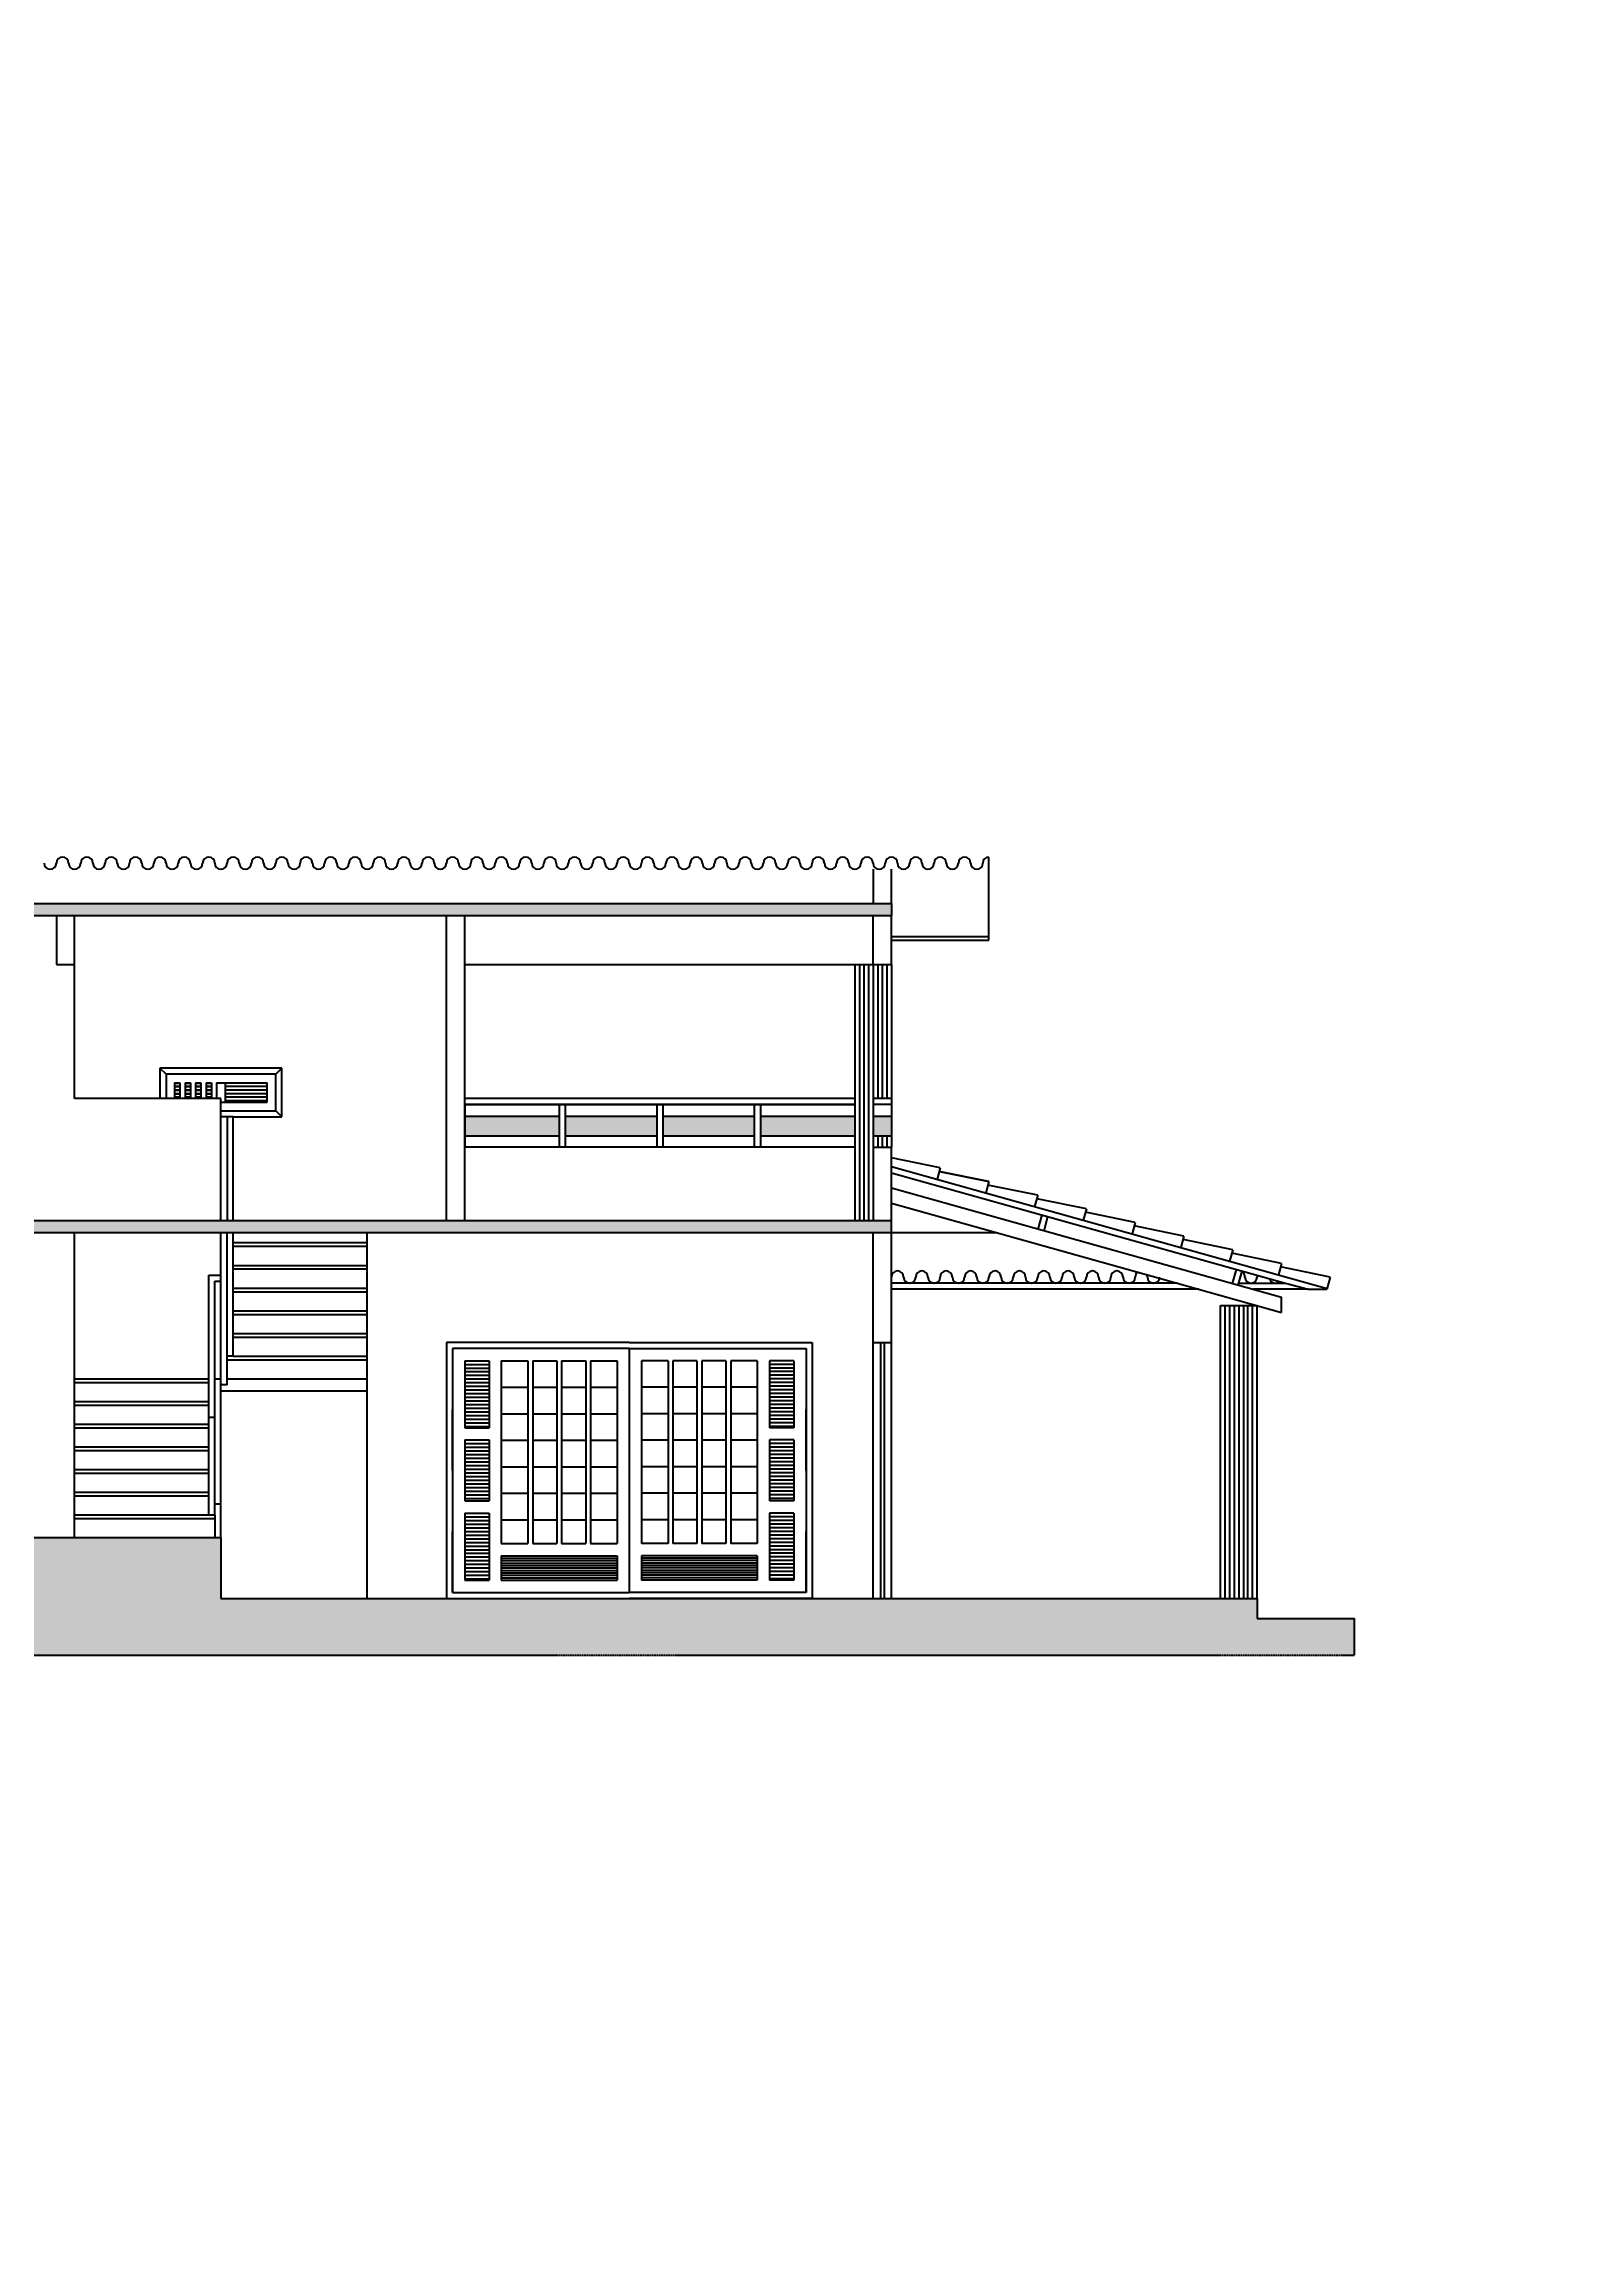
# Model space of a CAD drawing. Header units: millimetres. Extents: x -30673 to 129244, y -37020 to 10380.
# Drawn here: x 60510 to 73074, y -30321 to -12213 of the extents above; entities that cross this region are included whole.
import ezdxf

# ---------------------------------------------------------------- set-up
doc = ezdxf.new("R2010")
doc.units = ezdxf.units.MM
doc.header["$LTSCALE"] = 0.1
doc.header["$PDMODE"] = 35
doc.linetypes.add('ACAD_ISO02W100', pattern=[15, 12, -3])
doc.linetypes.add('ACAD_ISO03W100', pattern=[30, 12, -18])
doc.layers.get('0').update_dxf_attribs({"linetype": 'ACAD_ISO03W100'})
for name, color, linetype in [('detalhes', 1, 'Continuous'), ('elementos cortados', 6, 'Continuous'), ('elementos vistos', 231, 'Continuous'), ('grade', 8, 'Continuous'), ('pilar', 5, 'Continuous'), ('porta e janela cortada', 106, 'Continuous'), ('porta e janela vista', 3, 'Continuous'), ('projeção', 7, 'ACAD_ISO02W100'), ('telhado visto', 11, 'Continuous')]:
    doc.layers.add(name, color=color, linetype=linetype)
doc.layers.get('0').off()
doc.styles.get("Standard").update_dxf_attribs({"font": 'verdana.ttf', "height": 0.15})
doc.dimstyles.new('Copy(2) of ISO-25', dxfattribs={"dimtxt": 0.02, "dimasz": 0.15, "dimexe": 0.2, "dimexo": 0.4, "dimgap": 0.09, "dimtad": 1, "dimtxsty": 'Standard', "dimblk": 'SMALL', "dimcen": 2, "dimse1": 1, "dimse2": 1, "dimclrd": 1, "dimclre": 1, "dimclrt": 30, "dimazin": 0, "dimtfac": 1, "dimtmove": 0, "dimatfit": 2, "dimldrblk": 'OPEN30', "dimfxl": 1, "dimlwd": -1, "dimarcsym": 0})

# ---------------------------------------------------------------- blocks, each defined once
blk = doc.blocks.new('_Small')
at = {"color": 0, "linetype": 'ByBlock', "lineweight": -2}
blk.add_circle((0, 0), 0.25, dxfattribs=at)
blk = doc.blocks.new('*D59')
at = {"layer": 'Defpoints', "color": 0, "ltscale": 0.1, "transparency": 16777216}
for p in [(87195, 5130), (86946, 2780), (87345, 2780), (1655, -24107), (-1345, -24870), (1655, -24870)]:
    blk.add_point(p, dxfattribs=at)
at = {"layer": 'detalhes', "color": 1, "ltscale": 0.1, "transparency": 16777216}
for p, q in [((86946, 5130), (86946, 2780)), ((-1345, -24107), (1655, -24107))]:
    blk.add_line(p, q, dxfattribs=at)
at = {"layer": 'detalhes', "color": 1, "ltscale": 0.1, "transparency": 16777216, "xscale": 0.15, "yscale": 0.15, "zscale": 0.15}
for p, rotation in [((86946, 5130), 90), ((86946, 2780), 270), ((-1345, -24107), 180)]:
    blk.add_blockref('_Small', p, dxfattribs=dict(at, rotation=rotation))
blk.add_blockref('_Small', (1655, -24107), dxfattribs=at)
at = {"layer": 'detalhes', "color": 30, "ltscale": 0.1, "transparency": 16777216, "insert": (86946, 3955), "char_height": 0.15, "attachment_point": 5, "rotation": 90}
blk.add_mtext('2350', dxfattribs=at)
at = {"layer": 'detalhes', "color": 30, "ltscale": 0.1, "transparency": 16777216, "insert": (155, -24107), "char_height": 0.15, "attachment_point": 5}
blk.add_mtext('3000', dxfattribs=at)
blk = doc.blocks.new('_Open30')
at = {"color": 0, "linetype": 'ByBlock', "lineweight": -2}
for p, q in [((-1, 0), (0, 0)), ((0, 0), (-1, 0)), ((0, 0), (-1, 0))]:
    blk.add_line(p, q, dxfattribs=at)
blk = doc.blocks.new('*D60')
at = {"layer": 'Defpoints', "color": 0, "ltscale": 0.1, "transparency": 16777216}
for p in [(90345, 5893), (87345, 5130), (90345, 5130), (-1495, -27370), (5, -27420), (5, -27680)]:
    blk.add_point(p, dxfattribs=at)
at = {"layer": 'detalhes', "color": 1, "ltscale": 0.1, "transparency": 16777216}
blk.add_line((87345, 5893), (90345, 5893), dxfattribs=at)
at = {"layer": 'porta e janela cortada', "color": 1, "ltscale": 0.1, "transparency": 16777216}
blk.add_line((-1495, -27680), (5, -27680), dxfattribs=at)
at = {"layer": 'detalhes', "color": 1, "ltscale": 0.1, "transparency": 16777216, "xscale": 0.15, "yscale": 0.15, "zscale": 0.15, "rotation": 180}
blk.add_blockref('_Small', (87345, 5893), dxfattribs=at)
at = {"layer": 'detalhes', "color": 1, "ltscale": 0.1, "transparency": 16777216, "xscale": 0.15, "yscale": 0.15, "zscale": 0.15}
blk.add_blockref('_Small', (90345, 5893), dxfattribs=at)
at = {"layer": 'porta e janela cortada', "color": 1, "ltscale": 0.1, "transparency": 16777216, "xscale": 0.15, "yscale": 0.15, "zscale": 0.15, "rotation": 180}
blk.add_blockref('_Small', (-1495, -27680), dxfattribs=at)
at = {"layer": 'porta e janela cortada', "color": 1, "ltscale": 0.1, "transparency": 16777216, "xscale": 0.15, "yscale": 0.15, "zscale": 0.15}
blk.add_blockref('_Small', (5, -27680), dxfattribs=at)
at = {"layer": 'detalhes', "color": 30, "ltscale": 0.1, "transparency": 16777216, "insert": (88845, 5893), "char_height": 0.15, "attachment_point": 5}
blk.add_mtext('3000', dxfattribs=at)
at = {"layer": 'porta e janela cortada', "color": 30, "ltscale": 0.1, "transparency": 16777216, "insert": (-745, -27680), "char_height": 0.15, "attachment_point": 5}
blk.add_mtext('1500', dxfattribs=at)
blk = doc.blocks.new('*D61')
at = {"layer": 'Defpoints', "color": 0, "ltscale": 0.1, "transparency": 16777216}
for p in [(87195, 2630), (88695, 2580), (88695, 2320), (1655, -27135), (155, -27370), (1655, -27370)]:
    blk.add_point(p, dxfattribs=at)
at = {"layer": 'porta e janela cortada', "color": 1, "ltscale": 0.1, "transparency": 16777216}
for p, q in [((87195, 2320), (88695, 2320)), ((155, -27135), (1655, -27135))]:
    blk.add_line(p, q, dxfattribs=at)
at = {"layer": 'porta e janela cortada', "color": 1, "ltscale": 0.1, "transparency": 16777216, "xscale": 0.15, "yscale": 0.15, "zscale": 0.15, "rotation": 180}
for p in [(87195, 2320), (155, -27135)]:
    blk.add_blockref('_Small', p, dxfattribs=at)
at = {"layer": 'porta e janela cortada', "color": 1, "ltscale": 0.1, "transparency": 16777216, "xscale": 0.15, "yscale": 0.15, "zscale": 0.15}
for p in [(88695, 2320), (1655, -27135)]:
    blk.add_blockref('_Small', p, dxfattribs=at)
at = {"layer": 'porta e janela cortada', "color": 30, "ltscale": 0.1, "transparency": 16777216, "char_height": 0.15, "attachment_point": 5}
for insert in [(87945, 2320), (905, -27135)]:
    blk.add_mtext('1500', dxfattribs=dict(at, insert=insert))
blk = doc.blocks.new('*D62')
at = {"layer": 'Defpoints', "color": 0, "ltscale": 0.1, "transparency": 16777216}
for p in [(90345, 2865), (88845, 2630), (90345, 2630), (-1345, -29020), (1655, -29020), (1655, -29291)]:
    blk.add_point(p, dxfattribs=at)
at = {"layer": 'porta e janela cortada', "color": 1, "ltscale": 0.1, "transparency": 16777216}
for p, q in [((88845, 2865), (90345, 2865)), ((-1345, -29291), (1655, -29291))]:
    blk.add_line(p, q, dxfattribs=at)
at = {"layer": 'porta e janela cortada', "color": 1, "ltscale": 0.1, "transparency": 16777216, "xscale": 0.15, "yscale": 0.15, "zscale": 0.15, "rotation": 180}
for p in [(88845, 2865), (-1345, -29291)]:
    blk.add_blockref('_Small', p, dxfattribs=at)
at = {"layer": 'porta e janela cortada', "color": 1, "ltscale": 0.1, "transparency": 16777216, "xscale": 0.15, "yscale": 0.15, "zscale": 0.15}
for p in [(90345, 2865), (1655, -29291)]:
    blk.add_blockref('_Small', p, dxfattribs=at)
at = {"layer": 'porta e janela cortada', "color": 30, "ltscale": 0.1, "transparency": 16777216, "char_height": 0.15, "attachment_point": 5}
for s, insert in [('1500', (89595, 2865)), ('3000', (155, -29291))]:
    blk.add_mtext(s, dxfattribs=dict(at, insert=insert))
blk = doc.blocks.new('*D63')
at = {"layer": 'Defpoints', "color": 0, "ltscale": 0.1, "transparency": 16777216}
for p in [(87345, 980), (90345, 980), (90345, 709), (-1345, -29020), (-932, -30320), (1055, -30320)]:
    blk.add_point(p, dxfattribs=at)
at = {"layer": 'porta e janela cortada', "color": 1, "ltscale": 0.1, "transparency": 16777216}
for p, q in [((87345, 709), (90345, 709)), ((-932, -29020), (-932, -30320))]:
    blk.add_line(p, q, dxfattribs=at)
at = {"layer": 'porta e janela cortada', "color": 1, "ltscale": 0.1, "transparency": 16777216, "xscale": 0.15, "yscale": 0.15, "zscale": 0.15}
for p, rotation in [((87345, 709), 180), ((-932, -29020), 90), ((-932, -30320), 270)]:
    blk.add_blockref('_Small', p, dxfattribs=dict(at, rotation=rotation))
blk.add_blockref('_Small', (90345, 709), dxfattribs=at)
at = {"layer": 'porta e janela cortada', "color": 30, "ltscale": 0.1, "transparency": 16777216, "insert": (88845, 709), "char_height": 0.15, "attachment_point": 5}
blk.add_mtext('3000', dxfattribs=at)
at = {"layer": 'porta e janela cortada', "color": 30, "ltscale": 0.1, "transparency": 16777216, "insert": (-933, -29670), "char_height": 0.15, "attachment_point": 5, "rotation": 90}
blk.add_mtext('1300', dxfattribs=at)
blk = doc.blocks.new('*D64')
at = {"layer": 'Defpoints', "color": 0, "ltscale": 0.1, "transparency": 16777216}
for p in [(87345, 980), (87758, -320), (89745, -320), (-1495, -24870), (-1744, -27220), (-1345, -27220)]:
    blk.add_point(p, dxfattribs=at)
at = {"layer": 'detalhes', "color": 1, "ltscale": 0.1, "transparency": 16777216}
blk.add_line((-1744, -24870), (-1744, -27220), dxfattribs=at)
at = {"layer": 'porta e janela cortada', "color": 1, "ltscale": 0.1, "transparency": 16777216}
blk.add_line((87758, 980), (87758, -320), dxfattribs=at)
at = {"layer": 'detalhes', "color": 1, "ltscale": 0.1, "transparency": 16777216, "xscale": 0.15, "yscale": 0.15, "zscale": 0.15}
for p, rotation in [((-1744, -24870), 90), ((-1744, -27220), 270)]:
    blk.add_blockref('_Small', p, dxfattribs=dict(at, rotation=rotation))
at = {"layer": 'porta e janela cortada', "color": 1, "ltscale": 0.1, "transparency": 16777216, "xscale": 0.15, "yscale": 0.15, "zscale": 0.15}
for p, rotation in [((87758, 980), 90), ((87758, -320), 270)]:
    blk.add_blockref('_Small', p, dxfattribs=dict(at, rotation=rotation))
at = {"layer": 'detalhes', "color": 30, "ltscale": 0.1, "transparency": 16777216, "insert": (-1744, -26045), "char_height": 0.15, "attachment_point": 5, "rotation": 90}
blk.add_mtext('2350', dxfattribs=at)
at = {"layer": 'porta e janela cortada', "color": 30, "ltscale": 0.1, "transparency": 16777216, "insert": (87758, 330), "char_height": 0.15, "attachment_point": 5, "rotation": 90}
blk.add_mtext('1300', dxfattribs=at)

msp = doc.modelspace()

# ---------------------------------------------------------------- hatches: boundary and pattern name
at = {"layer": 'elementos cortados', "ltscale": 0.1}
h = msp.add_hatch(dxfattribs=at)
h.set_pattern_fill('AR-CONC', color=256, style=0)
h.set_pattern_definition([(50, (120495.88, -949158.96), (182.18467, -15.939086), [19.05, -209.55]), (355, (120495.88, -949158.96), (-35.242826, 191.056643), [15.24, -167.64]), (100.451, (120511.07, -949160.28), (146.9425, 175.116688), [16.19, -178.09]), (46.1842, (120495.88, -949108.16), (271.07904, -42.04233), [28.575, -314.325]), (96.6356, (120518.47, -949111.66), (237.404234, 247.425556), [24.285, -267.135]), (351.184, (120495.88, -949108.16), (237.40461, 247.42512), [22.86, -251.46]), (21, (120521.28, -949120.86), (151.61488, -102.265519), [19.05, -209.55]), (326, (120521.28, -949120.86), (61.80203, 184.187966), [15.24, -167.64]), (71.4514, (120533.92, -949129.38), (213.41649, 81.922858), [16.19, -178.09]), (37.5, (120495.885, -949158.955), (3.0886033, 84.555039), [0, -165.608, 0, -170.18, 0, -168.275]), (7.5, (120495.885, -949158.955), (66.8196625, 100.180575), [0, -97.028, 0, -161.798, 0, -64.135]), (327.5, (120439.24, -949158.955), (135.590595, -5.728744), [0, -63.5, 0, -198.12, 0, -262.89]), (317.5, (120413.84, -949158.96), (148.129181, 25.426491), [0, -82.55, 0, -131.572, 0, -186.69])])
h.paths.add_polyline_path([(67460.073, -19261.41), (60010.073, -19261.41), (60010.073, -19361.41), (67460.073, -19361.41)])
h.paths.add_polyline_path([(67460.073, -21861.41), (53710.073, -21861.41), (53710.073, -21961.41), (67460.073, -21961.41)])
at = {"layer": 'grade', "ltscale": 0.1}
h = msp.add_hatch(dxfattribs=at)
h.set_pattern_fill('CROSS', color=256, scale=5, style=0)
h.set_pattern_definition([(0, (120495.885, -949058.955), (31.75, 31.75), [15.875, -47.625]), (90, (120503.822, -949066.893), (-31.75, 31.75), [15.875, -47.625])])
h.paths.add_polyline_path([(64735.073, -21006.41), (63960.073, -21006.41), (63960.073, -21166.41), (64735.073, -21166.41)])
h.paths.add_polyline_path([(65535.073, -21006.41), (64785.073, -21006.41), (64785.073, -21166.41), (65535.073, -21166.41)])
h.paths.add_polyline_path([(66335.073, -21006.41), (65585.073, -21006.41), (65585.073, -21166.41), (66335.073, -21166.41)])
h.paths.add_polyline_path([(67160.073, -21006.41), (66385.073, -21006.41), (66385.073, -21166.41), (67160.073, -21166.41)])
h.paths.add_polyline_path([(67460.073, -21006.41), (67310.073, -21006.41), (67310.073, -21166.41), (67460.073, -21166.41)])
at = {"layer": 'projeção', "ltscale": 0.1}
h = msp.add_hatch(dxfattribs=at)
h.set_pattern_fill('EARTH', color=256, scale=50, angle=45, style=0)
h.set_pattern_definition([(45, (120495.9, -949158.96), (3e-14, 449.01281), [317.5, -317.5]), (45, (120411.7, -949074.77), (3e-14, 449.01281), [317.5, -317.5]), (45, (120327.5, -948990.58), (3e-14, 449.01281), [317.5, -317.5]), (135, (120327.5, -948934.45), (-449.01281, 3e-14), [317.5, -317.5]), (135, (120411.7, -948850.26), (-449.01281, 3e-14), [317.5, -317.5]), (135, (120495.9, -948766.07), (-449.01281, 3e-14), [317.5, -317.5])])
h.paths.add_polyline_path([(61960.073, -24461.41), (53710.073, -24461.41), (53710.073, -24627.41), (50152.673, -24627.41), (50152.673, -25427.41), (71260.073, -25427.41), (71260.073, -25125.41), (70460.073, -25125.41), (70460.073, -24961.41), (61960.073, -24961.41)])

# ---------------------------------------------------------------- linework, layer by layer
at = {"layer": 'detalhes', "ltscale": 0.1}
for p, q in [((62060.073, -21011.41), (62010.073, -21011.41)), ((62010.073, -21011.41), (62010.073, -21861.41)), ((62060.073, -21861.41), (62060.073, -21011.41)), ((62010.073, -22973.41), (62010.073, -21961.41)), ((62060.073, -22973.41), (62060.073, -21961.41)), ((61860.073, -23159.41), (61860.073, -22309.41)), ((61860.073, -22309.41), (61960.073, -22309.41)), ((61910.073, -23159.41), (61910.073, -22359.41)), ((61910.073, -22359.41), (61960.073, -22359.41)), ((62060.073, -22973.41), (62010.073, -22973.41)), ((61860.073, -24275.41), (61860.073, -23159.41)), ((61910.073, -24275.41), (61910.073, -23159.41)), ((61860.073, -23475.41), (61910.073, -23475.41)), ((61860.073, -24275.41), (61910.073, -24275.41))]:
    msp.add_line(p, q, dxfattribs=at)
at = {"layer": 'elementos cortados', "ltscale": 0.1}
for p, q in [((61010.073, -18931.41), (61010.073, -18931.41)), ((61810.073, -18931.41), (61810.073, -18931.41)), ((62610.073, -18931.41), (62610.073, -18931.41)), ((63410.073, -18931.41), (63410.073, -18931.41)), ((64210.073, -18931.41), (64210.073, -18931.41)), ((65010.073, -18931.41), (65010.073, -18931.41)), ((65810.073, -18931.41), (65810.073, -18931.41)), ((66610.073, -18931.41), (66610.073, -18931.41)), ((67310.073, -18981.41), (67310.073, -19261.41)), ((67410.073, -18931.41), (67410.073, -18931.41)), ((67460.073, -19261.41), (67460.073, -18981.41)), ((68210.073, -18931.41), (68210.073, -18931.41)), ((68260.073, -19561.41), (68260.073, -18881.41)), ((60010.073, -19261.41), (67460.073, -19261.41)), ((60010.073, -19361.41), (67460.073, -19361.41)), ((63810.073, -21861.41), (63810.073, -19361.41)), ((63960.073, -21861.41), (63960.073, -19361.41)), ((67310.073, -19761.41), (67310.073, -19361.41)), ((67460.073, -19261.41), (67460.073, -19361.41)), ((67460.073, -19761.41), (67460.073, -19361.41)), ((67460.073, -19531.41), (68260.073, -19531.41)), ((67460.073, -19561.41), (68260.073, -19561.41)), ((63960.073, -19761.41), (67460.073, -19761.41)), ((67310.073, -21261.41), (67310.073, -21861.41)), ((67310.073, -21261.41), (67460.073, -21261.41)), ((67460.073, -24961.41), (67460.073, -21261.41)), ((67460.073, -21418.257), (67460.073, -21348.257)), ((67860.073, -21430.257), (67460.073, -21348.257)), ((67460.073, -21418.257), (71034.108, -22418.986)), ((67460.073, -21470.18), (70692.428, -22375.239)), ((67860.073, -21430.257), (67834.108, -21522.986)), ((68260.073, -21542.257), (67852.129, -21458.628)), ((67852.129, -21458.628), (68260.073, -21542.257)), ((68260.073, -21542.257), (68234.108, -21634.986)), ((68260.073, -21542.257), (68260.073, -21542.257)), ((67460.073, -21594.795), (70660.073, -22490.795)), ((67460.073, -21719.41), (69802.93, -22375.41)), ((68660.073, -21654.257), (68252.129, -21570.628)), ((68660.073, -21654.257), (68634.108, -21746.986)), ((69060.073, -21766.257), (68652.129, -21682.628)), ((53710.073, -21861.41), (67460.073, -21861.41)), ((67460.073, -21961.41), (67460.073, -21861.41)), ((68663.857, -21931.854), (68696.213, -21816.299)), ((68712.005, -21945.336), (68744.361, -21829.78)), ((69060.073, -21766.257), (69034.108, -21858.986)), ((69460.073, -21878.257), (69052.129, -21794.628)), ((69460.073, -21878.257), (69434.108, -21970.986)), ((69860.073, -21990.257), (69452.129, -21906.628)), ((53710.073, -21961.41), (67460.073, -21961.41)), ((67310.073, -24961.41), (67310.073, -21961.41)), ((67460.073, -24959.41), (67460.073, -21961.41)), ((67460.073, -21961.41), (68324.359, -21961.41)), ((69860.073, -21990.257), (69834.108, -22082.986)), ((70260.073, -22102.257), (69852.129, -22018.628)), ((70260.073, -22102.257), (70234.108, -22194.986)), ((70660.073, -22214.257), (70252.129, -22130.628)), ((70257.411, -22378.049), (70289.766, -22262.494)), ((70660.073, -22214.257), (70634.108, -22306.986)), ((71060.073, -22326.257), (70652.129, -22242.628)), ((67460.073, -22325.41), (67460.073, -22275.41)), ((67460.073, -22375.41), (67460.073, -22325.41)), ((69802.93, -22375.41), (67460.073, -22375.41)), ((69981.501, -22425.41), (67460.073, -22425.41)), ((67660.073, -22325.41), (67660.073, -22325.41)), ((68460.073, -22325.41), (68460.073, -22325.41)), ((69260.073, -22325.41), (69260.073, -22325.41)), ((69802.93, -22375.41), (70660.073, -22615.41)), ((70060.073, -22325.41), (70060.073, -22325.41)), ((70305.559, -22391.531), (70337.915, -22275.975)), ((70310.073, -22375.41), (70693.062, -22375.41)), ((70878.478, -22425.41), (70426.556, -22425.41)), ((70692.428, -22375.239), (70878.478, -22425.41)), ((70878.478, -22425.41), (71032.31, -22425.41)), ((71060.073, -22326.257), (71032.31, -22425.41)), ((70660.073, -22615.41), (70660.073, -22490.795)), ((67310.073, -22861.41), (67460.073, -22861.41)), ((62010.073, -23209.41), (61960.073, -23209.41)), ((53710.073, -24461.41), (61960.073, -24461.41)), ((61960.073, -24461.41), (61960.073, -24961.41)), ((61960.073, -24961.41), (70460.073, -24961.41)), ((70460.073, -24961.41), (70460.073, -25125.41)), ((70460.073, -25125.41), (71260.073, -25125.41)), ((71260.073, -25427.41), (71260.073, -25125.41))]:
    msp.add_line(p, q, dxfattribs=at)
for centre, start, end in [((60560.073, -18931.41), 180, 0), ((60660.073, -18931.41), 0, 180), ((60760.073, -18931.41), 180, 0), ((60860.073, -18931.41), 0, 180), ((60960.073, -18931.41), 180, 0), ((61060.073, -18931.41), 0, 180), ((61160.073, -18931.41), 180, 0), ((61260.073, -18931.41), 0, 180), ((61360.073, -18931.41), 180, 0), ((61460.073, -18931.41), 0, 180), ((61560.073, -18931.41), 180, 0), ((61660.073, -18931.41), 0, 180), ((61760.073, -18931.41), 180, 0), ((61860.073, -18931.41), 0, 180), ((61960.073, -18931.41), 180, 0), ((62060.073, -18931.41), 0, 180), ((62160.073, -18931.41), 180, 0), ((62260.073, -18931.41), 0, 180), ((62360.073, -18931.41), 180, 0), ((62460.073, -18931.41), 0, 180), ((62560.073, -18931.41), 180, 0), ((62660.073, -18931.41), 0, 180), ((62760.073, -18931.41), 180, 0), ((62860.073, -18931.41), 0, 180), ((62960.073, -18931.41), 180, 0), ((63060.073, -18931.41), 0, 180), ((63160.073, -18931.41), 180, 0), ((63260.073, -18931.41), 0, 180), ((63360.073, -18931.41), 180, 0), ((63460.073, -18931.41), 0, 180), ((63560.073, -18931.41), 180, 0), ((63660.073, -18931.41), 0, 180), ((63760.073, -18931.41), 180, 0), ((63860.073, -18931.41), 0, 180), ((63960.073, -18931.41), 180, 0), ((64060.073, -18931.41), 0, 180), ((64160.073, -18931.41), 180, 0), ((64260.073, -18931.41), 0, 180), ((64360.073, -18931.41), 180, 0), ((64460.073, -18931.41), 0, 180), ((64560.073, -18931.41), 180, 0), ((64660.073, -18931.41), 0, 180), ((64760.073, -18931.41), 180, 0), ((64860.073, -18931.41), 0, 180), ((64960.073, -18931.41), 180, 0), ((65060.073, -18931.41), 0, 180), ((65160.073, -18931.41), 180, 0), ((65260.073, -18931.41), 0, 180), ((65360.073, -18931.41), 180, 0), ((65460.073, -18931.41), 0, 180), ((65560.073, -18931.41), 180, 0), ((65660.073, -18931.41), 0, 180), ((65760.073, -18931.41), 180, 0), ((65860.073, -18931.41), 0, 180), ((65960.073, -18931.41), 180, 0), ((66060.073, -18931.41), 0, 180), ((66160.073, -18931.41), 180, 0), ((66260.073, -18931.41), 0, 180), ((66360.073, -18931.41), 180, 0), ((66460.073, -18931.41), 0, 180), ((66560.073, -18931.41), 180, 0), ((66660.073, -18931.41), 0, 180), ((66760.073, -18931.41), 180, 0), ((66860.073, -18931.41), 0, 180), ((66960.073, -18931.41), 180, 0), ((67060.073, -18931.41), 0, 180), ((67160.073, -18931.41), 180, 0), ((67260.073, -18931.41), 0, 180), ((67360.073, -18931.41), 180, 0), ((67460.073, -18931.41), 0, 180), ((67560.073, -18931.41), 180, 0), ((67660.073, -18931.41), 0, 180), ((67760.073, -18931.41), 180, 0), ((67860.073, -18931.41), 0, 180), ((67960.073, -18931.41), 180, 0), ((68060.073, -18931.41), 0, 180), ((68160.073, -18931.41), 180, 0), ((68260.073, -18931.41), 90, 180), ((67510.073, -22325.41), 0, 180), ((67610.073, -22325.41), 180, 0), ((67710.073, -22325.41), 0, 180), ((67810.073, -22325.41), 180, 0), ((67910.073, -22325.41), 0, 180), ((68010.073, -22325.41), 180, 0), ((68110.073, -22325.41), 0, 180), ((68210.073, -22325.41), 180, 0), ((68310.073, -22325.41), 0, 180), ((68410.073, -22325.41), 180, 0), ((68510.073, -22325.41), 0, 180), ((68610.073, -22325.41), 180, 0), ((68710.073, -22325.41), 0, 180), ((68810.073, -22325.41), 180, 0), ((68910.073, -22325.41), 0, 180), ((69010.073, -22325.41), 180, 0), ((69110.073, -22325.41), 0, 180), ((69210.073, -22325.41), 180, 0), ((69310.073, -22325.41), 0, 180), ((69410.073, -22325.41), 180, 0), ((69510.073, -22325.41), 126.3115324, 180), ((69510.073, -22325.41), 0, 22.4039747), ((69610.073, -22325.41), 180, 0), ((70310.073, -22325.41), 0, 58.7155071), ((70410.073, -22325.41), 180, 0), ((70510.073, -22325.41), 162.9998045, 180), ((70610.073, -22325.41), 195.3927399, 313.3227672)]:
    msp.add_arc(centre, 50, start, end, dxfattribs=at)
at = {"layer": 'elementos vistos', "ltscale": 0.1}
for p, q in [((60610.073, -19361.41), (60610.073, -19761.41)), ((60760.073, -20861.41), (60760.073, -19361.41)), ((60610.073, -19761.41), (60760.073, -19761.41)), ((61960.073, -20861.41), (60760.073, -20861.41)), ((61960.073, -21861.41), (61960.073, -20861.41)), ((60760.073, -24461.41), (60760.073, -21961.41)), ((61960.073, -24461.41), (61960.073, -21961.41)), ((62010.073, -23209.41), (62010.073, -21961.41)), ((62060.073, -22043.41), (63160.073, -22043.41)), ((62060.073, -22073.41), (63160.073, -22073.41)), ((63160.073, -24961.41), (63160.073, -21961.41)), ((62060.073, -22229.41), (63160.073, -22229.41)), ((62060.073, -22259.41), (63160.073, -22259.41)), ((62060.073, -22415.41), (63160.073, -22415.41)), ((62060.073, -22445.41), (63160.073, -22445.41)), ((62060.073, -22601.41), (63160.073, -22601.41)), ((62060.073, -22631.41), (63160.073, -22631.41)), ((62060.073, -22787.41), (63160.073, -22787.41)), ((62060.073, -22817.41), (63160.073, -22817.41)), ((62060.073, -22973.41), (63160.073, -22973.41)), ((60760.073, -23159.41), (61860.073, -23159.41)), ((61910.073, -23159.41), (61960.073, -23159.41)), ((62010.073, -23003.41), (63160.073, -23003.41)), ((62010.073, -23159.41), (63160.073, -23159.41)), ((60760.073, -23189.41), (61860.073, -23189.41)), ((60760.073, -23345.41), (61860.073, -23345.41)), ((61960.073, -23259.41), (63160.073, -23259.41)), ((60760.073, -23375.41), (61860.073, -23375.41)), ((60760.073, -23531.41), (61860.073, -23531.41)), ((60760.073, -23561.41), (61860.073, -23561.41)), ((60760.073, -23717.41), (61860.073, -23717.41)), ((60760.073, -23747.41), (61860.073, -23747.41)), ((60760.073, -23903.41), (61860.073, -23903.41)), ((60760.073, -23933.41), (61860.073, -23933.41)), ((60760.073, -24089.41), (61860.073, -24089.41)), ((60760.073, -24119.41), (61860.073, -24119.41)), ((61910.073, -24184.281), (61960.073, -24184.281)), ((60760.073, -24275.41), (61860.073, -24275.41)), ((60760.073, -24305.41), (61910.073, -24305.41)), ((61910.073, -24275.41), (61910.073, -24461.41))]:
    msp.add_line(p, q, dxfattribs=at)
at = {"layer": 'grade', "ltscale": 0.1}
for p, q in [((67160.073, -20861.41), (63960.073, -20861.41)), ((67160.073, -20911.41), (63960.073, -20911.41)), ((63960.073, -20911.41), (65560.073, -20911.41)), ((63960.073, -20911.41), (64760.073, -20911.41)), ((63960.073, -20911.41), (63960.073, -21261.41)), ((64735.073, -20911.41), (64735.073, -21261.41)), ((64785.073, -20911.41), (64785.073, -21261.41)), ((65535.073, -20911.41), (65535.073, -21261.41)), ((65560.073, -20911.41), (67160.073, -20911.41)), ((65585.073, -20911.41), (65585.073, -21261.41)), ((66335.073, -20911.41), (66335.073, -21261.41)), ((67160.073, -20911.41), (66360.073, -20911.41)), ((66385.073, -20911.41), (66385.073, -21261.41)), ((67460.073, -20861.41), (67310.073, -20861.41)), ((67460.073, -20911.41), (67310.073, -20911.41)), ((63960.073, -21006.41), (64735.073, -21006.41)), ((63960.073, -21261.41), (63960.073, -21086.41)), ((63960.073, -21166.41), (64735.073, -21166.41)), ((64785.073, -21006.41), (65535.073, -21006.41)), ((64785.073, -21166.41), (65535.073, -21166.41)), ((65585.073, -21006.41), (66335.073, -21006.41)), ((65585.073, -21166.41), (66335.073, -21166.41)), ((66385.073, -21006.41), (67160.073, -21006.41)), ((66385.073, -21166.41), (67160.073, -21166.41)), ((67310.073, -21006.41), (67460.073, -21006.41)), ((67310.073, -21166.41), (67460.073, -21166.41)), ((67347.573, -21166.41), (67347.573, -21261.41)), ((67347.573, -21166.41), (67347.573, -21261.41)), ((67385.073, -21166.41), (67385.073, -21261.41)), ((67422.573, -21166.41), (67422.573, -21261.41)), ((67160.073, -21261.41), (63960.073, -21261.41))]:
    msp.add_line(p, q, dxfattribs=at)
at = {"layer": 'pilar', "ltscale": 0.1}
for p, q in [((67160.073, -19761.41), (67160.073, -21861.41)), ((67197.573, -19761.41), (67197.573, -21861.41)), ((67235.073, -19761.41), (67235.073, -21861.41)), ((67272.573, -19761.41), (67272.573, -21861.41)), ((67310.073, -19761.41), (67310.073, -21261.41)), ((67347.573, -19761.41), (67347.573, -20861.41)), ((67385.073, -19761.41), (67385.073, -20861.41)), ((67422.573, -19761.41), (67422.573, -20861.41)), ((67460.073, -19761.41), (67460.073, -21261.41)), ((70160.073, -24961.41), (70160.073, -22559.41)), ((70160.073, -22559.41), (70460.073, -22559.41)), ((70197.573, -24961.41), (70197.573, -22559.41)), ((70235.073, -24961.41), (70235.073, -22559.41)), ((70272.573, -22559.41), (70272.573, -24961.41)), ((70310.073, -22559.41), (70310.073, -24961.41)), ((70347.573, -22559.41), (70347.573, -24961.41)), ((70385.073, -24961.41), (70385.073, -22559.41)), ((70422.573, -24961.41), (70422.573, -22559.41)), ((70460.073, -24961.41), (70460.073, -22559.41))]:
    msp.add_line(p, q, dxfattribs=at)
at = {"layer": 'porta e janela cortada', "ltscale": 0.1}
for p, q in [((67370.073, -22861.41), (67370.073, -24961.41)), ((67400.073, -22861.41), (67400.073, -24961.41))]:
    msp.add_line(p, q, dxfattribs=at)
at = {"layer": 'porta e janela vista', "ltscale": 0.1}
for p, q in [((62460.073, -20611.41), (61460.073, -20611.41)), ((61460.073, -20611.41), (61460.073, -20861.41)), ((61510.073, -20661.41), (61460.073, -20611.41)), ((62410.073, -20661.41), (62460.073, -20611.41)), ((62460.073, -21011.41), (62460.073, -20611.41)), ((62410.073, -20661.41), (61510.073, -20661.41)), ((61510.073, -20661.41), (61510.073, -20861.41)), ((61580.073, -20731.41), (61580.073, -20861.41)), ((61580.073, -20731.41), (61623.198, -20731.41)), ((61580.073, -20736.41), (61623.198, -20736.41)), ((61623.198, -20761.41), (61580.073, -20761.41)), ((61623.198, -20766.41), (61580.073, -20766.41)), ((61623.198, -20791.41), (61580.073, -20791.41)), ((61623.198, -20796.41), (61580.073, -20796.41)), ((61623.198, -20821.41), (61580.073, -20821.41)), ((61623.198, -20731.41), (61623.198, -20861.41)), ((61666.323, -20731.41), (61666.323, -20861.41)), ((61666.323, -20731.41), (61709.448, -20731.41)), ((61666.323, -20736.41), (61709.448, -20736.41)), ((61709.448, -20761.41), (61666.323, -20761.41)), ((61709.448, -20766.41), (61666.323, -20766.41)), ((61709.448, -20791.41), (61666.323, -20791.41)), ((61709.448, -20796.41), (61666.323, -20796.41)), ((61709.448, -20821.41), (61666.323, -20821.41)), ((61709.448, -20731.41), (61709.448, -20861.41)), ((61752.573, -20731.41), (61752.573, -20861.41)), ((61752.573, -20731.41), (61795.698, -20731.41)), ((61752.573, -20736.41), (61795.698, -20736.41)), ((61795.698, -20761.41), (61752.573, -20761.41)), ((61795.698, -20766.41), (61752.573, -20766.41)), ((61795.698, -20791.41), (61752.573, -20791.41)), ((61795.698, -20796.41), (61752.573, -20796.41)), ((61795.698, -20821.41), (61752.573, -20821.41)), ((61795.698, -20731.41), (61795.698, -20861.41)), ((61838.823, -20731.41), (61838.823, -20861.41)), ((61838.823, -20731.41), (61881.948, -20731.41)), ((61838.823, -20736.41), (61881.948, -20736.41)), ((61881.948, -20761.41), (61838.823, -20761.41)), ((61881.948, -20766.41), (61838.823, -20766.41)), ((61881.948, -20791.41), (61838.823, -20791.41)), ((61881.948, -20796.41), (61838.823, -20796.41)), ((61881.948, -20821.41), (61838.823, -20821.41)), ((61881.948, -20731.41), (61881.948, -20861.41)), ((61925.073, -20731.41), (61925.073, -20861.41)), ((61925.073, -20731.41), (62340.073, -20731.41)), ((61995.073, -20731.41), (61995.073, -20891.41)), ((62340.073, -20761.41), (61995.073, -20761.41)), ((62340.073, -20791.41), (61995.073, -20791.41)), ((62340.073, -20821.41), (61995.073, -20821.41)), ((62340.073, -20891.41), (62340.073, -20731.41)), ((62410.073, -20961.41), (62410.073, -20661.41)), ((61623.198, -20826.41), (61580.073, -20826.41)), ((61623.198, -20851.41), (61580.073, -20851.41)), ((61623.198, -20856.41), (61580.073, -20856.41)), ((61709.448, -20826.41), (61666.323, -20826.41)), ((61709.448, -20851.41), (61666.323, -20851.41)), ((61709.448, -20856.41), (61666.323, -20856.41)), ((61795.698, -20826.41), (61752.573, -20826.41)), ((61795.698, -20851.41), (61752.573, -20851.41)), ((61795.698, -20856.41), (61752.573, -20856.41)), ((61881.948, -20826.41), (61838.823, -20826.41)), ((61881.948, -20851.41), (61838.823, -20851.41)), ((61881.948, -20856.41), (61838.823, -20856.41)), ((61960.073, -20891.41), (62340.073, -20891.41)), ((61960.073, -20961.41), (62410.073, -20961.41)), ((62340.073, -20851.41), (61995.073, -20851.41)), ((62340.073, -20881.41), (61995.073, -20881.41)), ((62410.073, -20961.41), (62460.073, -21011.41)), ((62010.073, -21011.41), (61960.073, -21011.41)), ((62060.073, -21011.41), (62460.073, -21011.41)), ((63810.073, -22861.41), (63810.073, -24961.41)), ((65310.073, -22861.41), (63810.073, -22861.41)), ((63860.073, -22911.41), (63860.073, -23911.41)), ((63860.073, -22911.41), (63860.073, -24911.41)), ((65310.073, -22911.41), (63860.073, -22911.41)), ((65310.073, -22861.41), (66810.073, -22861.41)), ((65310.073, -22911.41), (65310.073, -24911.41)), ((65310.073, -22911.41), (66760.073, -22911.41)), ((65310.073, -22911.41), (65310.073, -24911.41)), ((66760.073, -22911.41), (66760.073, -24911.41)), ((66760.073, -22911.41), (66760.073, -23911.41)), ((66810.073, -22861.41), (66810.073, -24961.41)), ((63960.073, -23011.41), (64160.073, -23011.41)), ((63960.073, -23011.41), (63960.073, -23561.41)), ((63960.073, -23041.41), (64160.073, -23041.41)), ((63960.073, -23071.41), (64160.073, -23071.41)), ((63960.073, -23101.41), (64160.073, -23101.41)), ((63960.073, -23131.41), (64160.073, -23131.41)), ((63960.073, -23161.41), (64160.073, -23161.41)), ((64160.073, -23011.41), (64160.073, -23561.41)), ((64260.073, -23011.41), (64477.573, -23011.41)), ((64260.073, -23011.41), (64260.073, -24511.41)), ((64477.573, -23011.41), (64477.573, -24511.41)), ((64517.573, -23011.41), (64715.073, -23011.41)), ((64517.573, -23011.41), (64517.573, -24511.41)), ((64715.073, -23011.41), (64715.073, -24511.41)), ((64755.073, -23011.41), (64952.573, -23011.41)), ((64755.073, -23011.41), (64755.073, -24511.41)), ((64952.573, -23011.41), (64952.573, -24511.41)), ((64992.573, -23011.41), (65210.073, -23011.41)), ((64992.573, -23011.41), (64992.573, -24511.41)), ((65210.073, -23011.41), (65210.073, -24511.41)), ((65410.073, -23011.41), (65410.073, -24511.41)), ((65627.573, -23011.41), (65410.073, -23011.41)), ((65627.573, -23011.41), (65627.573, -24511.41)), ((65667.573, -23011.41), (65667.573, -24511.41)), ((65865.073, -23011.41), (65667.573, -23011.41)), ((65865.073, -23011.41), (65865.073, -24511.41)), ((65905.073, -23011.41), (65905.073, -24511.41)), ((66102.573, -23011.41), (65905.073, -23011.41)), ((66102.573, -23011.41), (66102.573, -24511.41)), ((66142.573, -23011.41), (66142.573, -24511.41)), ((66360.073, -23011.41), (66142.573, -23011.41)), ((66360.073, -23011.41), (66360.073, -24511.41)), ((66660.073, -23011.41), (66460.073, -23011.41)), ((66460.073, -23011.41), (66460.073, -23561.41)), ((66660.073, -23041.41), (66460.073, -23041.41)), ((66660.073, -23071.41), (66460.073, -23071.41)), ((66660.073, -23101.41), (66460.073, -23101.41)), ((66660.073, -23131.41), (66460.073, -23131.41)), ((66660.073, -23161.41), (66460.073, -23161.41)), ((66660.073, -23011.41), (66660.073, -23561.41)), ((63960.073, -23191.41), (64160.073, -23191.41)), ((63960.073, -23221.41), (64160.073, -23221.41)), ((63960.073, -23251.41), (64160.073, -23251.41)), ((63960.073, -23281.41), (64160.073, -23281.41)), ((63960.073, -23311.41), (64160.073, -23311.41)), ((63960.073, -23341.41), (64160.073, -23341.41)), ((64260.073, -23228.91), (64477.573, -23228.91)), ((64517.573, -23228.91), (64715.073, -23228.91)), ((64755.073, -23228.91), (64952.573, -23228.91)), ((64992.573, -23228.91), (65210.073, -23228.91)), ((65627.573, -23228.91), (65410.073, -23228.91)), ((65865.073, -23228.91), (65667.573, -23228.91)), ((66102.573, -23228.91), (65905.073, -23228.91)), ((66360.073, -23228.91), (66142.573, -23228.91)), ((66660.073, -23191.41), (66460.073, -23191.41)), ((66660.073, -23221.41), (66460.073, -23221.41)), ((66660.073, -23251.41), (66460.073, -23251.41)), ((66660.073, -23281.41), (66460.073, -23281.41)), ((66660.073, -23311.41), (66460.073, -23311.41)), ((66660.073, -23341.41), (66460.073, -23341.41)), ((63860.073, -23911.41), (63860.073, -23411.41)), ((63960.073, -23371.41), (64160.073, -23371.41)), ((63960.073, -23401.41), (64160.073, -23401.41)), ((63960.073, -23431.41), (64160.073, -23431.41)), ((63960.073, -23461.41), (64160.073, -23461.41)), ((63960.073, -23491.41), (64160.073, -23491.41)), ((63960.073, -23521.41), (64160.073, -23521.41)), ((64260.073, -23446.41), (64477.573, -23446.41)), ((64517.573, -23446.41), (64715.073, -23446.41)), ((64755.073, -23446.41), (64952.573, -23446.41)), ((64992.573, -23446.41), (65210.073, -23446.41)), ((65627.573, -23446.41), (65410.073, -23446.41)), ((65865.073, -23446.41), (65667.573, -23446.41)), ((66102.573, -23446.41), (65905.073, -23446.41)), ((66360.073, -23446.41), (66142.573, -23446.41)), ((66660.073, -23371.41), (66460.073, -23371.41)), ((66660.073, -23401.41), (66460.073, -23401.41)), ((66660.073, -23431.41), (66460.073, -23431.41)), ((66660.073, -23461.41), (66460.073, -23461.41)), ((66660.073, -23491.41), (66460.073, -23491.41)), ((66660.073, -23521.41), (66460.073, -23521.41)), ((66760.073, -23911.41), (66760.073, -23411.41)), ((63860.073, -23911.41), (63860.073, -23661.41)), ((63960.073, -23551.41), (64160.073, -23551.41)), ((63960.073, -23561.41), (64160.073, -23561.41)), ((63960.073, -23661.41), (64160.073, -23661.41)), ((63960.073, -23661.41), (63960.073, -24161.41)), ((63960.073, -23691.41), (64160.073, -23691.41)), ((64160.073, -23661.41), (64160.073, -24161.41)), ((64260.073, -23663.91), (64477.573, -23663.91)), ((64517.573, -23663.91), (64715.073, -23663.91)), ((64755.073, -23663.91), (64952.573, -23663.91)), ((64992.573, -23663.91), (65210.073, -23663.91)), ((65627.573, -23663.91), (65410.073, -23663.91)), ((65865.073, -23663.91), (65667.573, -23663.91)), ((66102.573, -23663.91), (65905.073, -23663.91)), ((66360.073, -23663.91), (66142.573, -23663.91)), ((66660.073, -23551.41), (66460.073, -23551.41)), ((66660.073, -23561.41), (66460.073, -23561.41)), ((66460.073, -23661.41), (66460.073, -24161.41)), ((66660.073, -23661.41), (66460.073, -23661.41)), ((66660.073, -23691.41), (66460.073, -23691.41)), ((66660.073, -23661.41), (66660.073, -24161.41)), ((66760.073, -23911.41), (66760.073, -23661.41)), ((63960.073, -23721.41), (64160.073, -23721.41)), ((63960.073, -23751.41), (64160.073, -23751.41)), ((63960.073, -23781.41), (64160.073, -23781.41)), ((63960.073, -23811.41), (64160.073, -23811.41)), ((63960.073, -23841.41), (64160.073, -23841.41)), ((63960.073, -23871.41), (64160.073, -23871.41)), ((64260.073, -23881.41), (64477.573, -23881.41)), ((64517.573, -23881.41), (64715.073, -23881.41)), ((64755.073, -23881.41), (64952.573, -23881.41)), ((64992.573, -23881.41), (65210.073, -23881.41)), ((65627.573, -23881.41), (65410.073, -23881.41)), ((65865.073, -23881.41), (65667.573, -23881.41)), ((66102.573, -23881.41), (65905.073, -23881.41)), ((66360.073, -23881.41), (66142.573, -23881.41)), ((66660.073, -23721.41), (66460.073, -23721.41)), ((66660.073, -23751.41), (66460.073, -23751.41)), ((66660.073, -23781.41), (66460.073, -23781.41)), ((66660.073, -23811.41), (66460.073, -23811.41)), ((66660.073, -23841.41), (66460.073, -23841.41)), ((66660.073, -23871.41), (66460.073, -23871.41)), ((63860.073, -23911.41), (63860.073, -24911.41)), ((63960.073, -23901.41), (64160.073, -23901.41)), ((63960.073, -23931.41), (64160.073, -23931.41)), ((63960.073, -23961.41), (64160.073, -23961.41)), ((63960.073, -23991.41), (64160.073, -23991.41)), ((63960.073, -24021.41), (64160.073, -24021.41)), ((63960.073, -24021.41), (64160.073, -24021.41)), ((63960.073, -24051.41), (64160.073, -24051.41)), ((63960.073, -24081.41), (64160.073, -24081.41)), ((66660.073, -23901.41), (66460.073, -23901.41)), ((66660.073, -23931.41), (66460.073, -23931.41)), ((66660.073, -23961.41), (66460.073, -23961.41)), ((66660.073, -23991.41), (66460.073, -23991.41)), ((66660.073, -24021.41), (66460.073, -24021.41)), ((66660.073, -24021.41), (66460.073, -24021.41)), ((66660.073, -24051.41), (66460.073, -24051.41)), ((66660.073, -24081.41), (66460.073, -24081.41)), ((66760.073, -23911.41), (66760.073, -24911.41)), ((63960.073, -24111.41), (64160.073, -24111.41)), ((63960.073, -24141.41), (64160.073, -24141.41)), ((63960.073, -24161.41), (64160.073, -24161.41)), ((63960.073, -24261.41), (64160.073, -24261.41)), ((63960.073, -24261.41), (63960.073, -24811.41)), ((64160.073, -24261.41), (64160.073, -24811.41)), ((64260.073, -24098.91), (64477.573, -24098.91)), ((64517.573, -24098.91), (64715.073, -24098.91)), ((64755.073, -24098.91), (64952.573, -24098.91)), ((64992.573, -24098.91), (65210.073, -24098.91)), ((65627.573, -24098.91), (65410.073, -24098.91)), ((65865.073, -24098.91), (65667.573, -24098.91)), ((66102.573, -24098.91), (65905.073, -24098.91)), ((66360.073, -24098.91), (66142.573, -24098.91)), ((66660.073, -24111.41), (66460.073, -24111.41)), ((66660.073, -24141.41), (66460.073, -24141.41)), ((66660.073, -24161.41), (66460.073, -24161.41)), ((66460.073, -24261.41), (66460.073, -24811.41)), ((66660.073, -24261.41), (66460.073, -24261.41)), ((66660.073, -24261.41), (66660.073, -24811.41)), ((63860.073, -24911.41), (63860.073, -24411.41)), ((63960.073, -24291.41), (64160.073, -24291.41)), ((63960.073, -24321.41), (64160.073, -24321.41)), ((63960.073, -24351.41), (64160.073, -24351.41)), ((63960.073, -24381.41), (64160.073, -24381.41)), ((63960.073, -24411.41), (64160.073, -24411.41)), ((63960.073, -24441.41), (64160.073, -24441.41)), ((64260.073, -24316.41), (64477.573, -24316.41)), ((64517.573, -24316.41), (64715.073, -24316.41)), ((64755.073, -24316.41), (64952.573, -24316.41)), ((64992.573, -24316.41), (65210.073, -24316.41)), ((65627.573, -24316.41), (65410.073, -24316.41)), ((65865.073, -24316.41), (65667.573, -24316.41)), ((66102.573, -24316.41), (65905.073, -24316.41)), ((66360.073, -24316.41), (66142.573, -24316.41)), ((66660.073, -24291.41), (66460.073, -24291.41)), ((66660.073, -24321.41), (66460.073, -24321.41)), ((66660.073, -24351.41), (66460.073, -24351.41)), ((66660.073, -24381.41), (66460.073, -24381.41)), ((66660.073, -24411.41), (66460.073, -24411.41)), ((66660.073, -24441.41), (66460.073, -24441.41)), ((66760.073, -24911.41), (66760.073, -24411.41)), ((63960.073, -24471.41), (64160.073, -24471.41)), ((63960.073, -24501.41), (64160.073, -24501.41)), ((63960.073, -24531.41), (64160.073, -24531.41)), ((63960.073, -24561.41), (64160.073, -24561.41)), ((63960.073, -24591.41), (64160.073, -24591.41)), ((63960.073, -24621.41), (64160.073, -24621.41)), ((64260.073, -24511.41), (64477.573, -24511.41)), ((64260.073, -24611.41), (65210.073, -24611.41)), ((64260.073, -24611.41), (64260.073, -24811.41)), ((64517.573, -24511.41), (64715.073, -24511.41)), ((64755.073, -24511.41), (64952.573, -24511.41)), ((64992.573, -24511.41), (65210.073, -24511.41)), ((65210.073, -24611.41), (65210.073, -24811.41)), ((65210.073, -24611.41), (65210.073, -24811.41)), ((65627.573, -24511.41), (65410.073, -24511.41)), ((65410.073, -24611.41), (65410.073, -24811.41)), ((65410.073, -24611.41), (65410.073, -24811.41)), ((66360.073, -24611.41), (65410.073, -24611.41)), ((65865.073, -24511.41), (65667.573, -24511.41)), ((66102.573, -24511.41), (65905.073, -24511.41)), ((66360.073, -24511.41), (66142.573, -24511.41)), ((66360.073, -24611.41), (66360.073, -24811.41)), ((66660.073, -24471.41), (66460.073, -24471.41)), ((66660.073, -24501.41), (66460.073, -24501.41)), ((66660.073, -24531.41), (66460.073, -24531.41)), ((66660.073, -24561.41), (66460.073, -24561.41)), ((66660.073, -24591.41), (66460.073, -24591.41)), ((66660.073, -24621.41), (66460.073, -24621.41)), ((63860.073, -24911.41), (63860.073, -24661.41)), ((63960.073, -24651.41), (64160.073, -24651.41)), ((63960.073, -24681.41), (64160.073, -24681.41)), ((63960.073, -24711.41), (64160.073, -24711.41)), ((63960.073, -24741.41), (64160.073, -24741.41)), ((63960.073, -24741.41), (64160.073, -24741.41)), ((63960.073, -24771.41), (64160.073, -24771.41)), ((63960.073, -24801.41), (64160.073, -24801.41)), ((64260.073, -24631.41), (65210.073, -24631.41)), ((64260.073, -24651.41), (65210.073, -24651.41)), ((64260.073, -24671.41), (65210.073, -24671.41)), ((64260.073, -24691.41), (65210.073, -24691.41)), ((64260.073, -24711.41), (65210.073, -24711.41)), ((64260.073, -24731.41), (65210.073, -24731.41)), ((64260.073, -24751.41), (65210.073, -24751.41)), ((64260.073, -24771.41), (65210.073, -24771.41)), ((64260.073, -24791.41), (65210.073, -24791.41)), ((66360.073, -24631.41), (65410.073, -24631.41)), ((66360.073, -24651.41), (65410.073, -24651.41)), ((66360.073, -24671.41), (65410.073, -24671.41)), ((66360.073, -24691.41), (65410.073, -24691.41)), ((66360.073, -24711.41), (65410.073, -24711.41)), ((66360.073, -24731.41), (65410.073, -24731.41)), ((66360.073, -24751.41), (65410.073, -24751.41)), ((66360.073, -24771.41), (65410.073, -24771.41)), ((66360.073, -24791.41), (65410.073, -24791.41)), ((66660.073, -24651.41), (66460.073, -24651.41)), ((66660.073, -24681.41), (66460.073, -24681.41)), ((66660.073, -24711.41), (66460.073, -24711.41)), ((66660.073, -24741.41), (66460.073, -24741.41)), ((66660.073, -24741.41), (66460.073, -24741.41)), ((66660.073, -24771.41), (66460.073, -24771.41)), ((66660.073, -24801.41), (66460.073, -24801.41)), ((66760.073, -24911.41), (66760.073, -24661.41)), ((63810.073, -24961.41), (65310.073, -24961.41)), ((63860.073, -24911.41), (65310.073, -24911.41)), ((63960.073, -24811.41), (64160.073, -24811.41)), ((64260.073, -24811.41), (65210.073, -24811.41)), ((66760.073, -24911.41), (65310.073, -24911.41)), ((66810.073, -24961.41), (65310.073, -24961.41)), ((66360.073, -24811.41), (65410.073, -24811.41)), ((66660.073, -24811.41), (66460.073, -24811.41))]:
    msp.add_line(p, q, dxfattribs=at)
at = {"layer": 'projeção', "ltscale": 0.1}
msp.add_line((50152.673, -25427.41), (71260.073, -25427.41), dxfattribs=at)
at = {"layer": 'telhado visto', "ltscale": 0.1}
for p, q in [((67460.073, -22325.41), (67460.073, -22275.41)), ((67460.073, -22375.41), (67460.073, -22325.41))]:
    msp.add_line(p, q, dxfattribs=at)

# ---------------------------------------------------------------- dimensions: what is measured, and where the dimension line sits
at = {"layer": 'detalhes', "ltscale": 0.1}
for base, p1, p2, picture, middle in [((90345.492, 5893.273), (87345.492, 5129.527), (90345.492, 5129.527), '*D60', (88845.492, 5893.441)), ((1654.893, -24106.727), (-1345.107, -24870.473), (1654.893, -24870.473), '*D59', (154.893, -24106.559))]:
    dim = msp.add_linear_dim(base=base, p1=p1, p2=p2, dimstyle='Copy(2) of ISO-25', dxfattribs=at)
    dim.commit()
    dim.dimension.update_dxf_attribs({"geometry": picture, "text_midpoint": middle})
dim = msp.add_linear_dim(base=(86946.275, 2779.527), p1=(87195.492, 5129.527), p2=(87345.492, 2779.527), angle=90, dimstyle='Copy(2) of ISO-25', dxfattribs=at)
dim.commit()
dim.dimension.update_dxf_attribs({"geometry": '*D59', "text_midpoint": (86946.107, 3954.527)})
at = {"layer": 'porta e janela cortada', "ltscale": 0.1}
for base, p1, p2, picture, middle in [((90345.492, 2864.656), (88845.492, 2629.527), (90345.492, 2629.527), '*D62', (89595.492, 2864.824)), ((1654.893, -29291.308), (-1345.107, -29020.473), (1654.893, -29020.473), '*D62', (154.893, -29291.14)), ((88695.492, 2320.225), (87195.492, 2629.527), (88695.492, 2579.527), '*D61', (87945.492, 2320.393)), ((90345.492, 708.692), (87345.492, 979.527), (90345.492, 979.527), '*D63', (88845.492, 708.86))]:
    dim = msp.add_linear_dim(base=base, p1=p1, p2=p2, dimstyle='Copy(2) of ISO-25', dxfattribs=at)
    dim.commit()
    dim.dimension.update_dxf_attribs({"geometry": picture, "text_midpoint": middle})
for base, p1, p2, picture, middle in [((87758.1, -320.473), (87345.492, 979.527), (89745.492, -320.473), '*D64', (87757.932, 329.527)), ((-932.499, -30320.473), (-1345.107, -29020.473), (1054.893, -30320.473), '*D63', (-932.667, -29670.473))]:
    dim = msp.add_linear_dim(base=base, p1=p1, p2=p2, angle=90, dimstyle='Copy(2) of ISO-25', dxfattribs=at)
    dim.commit()
    dim.dimension.update_dxf_attribs({"geometry": picture, "text_midpoint": middle})

doc.saveas('drawing.dxf')
